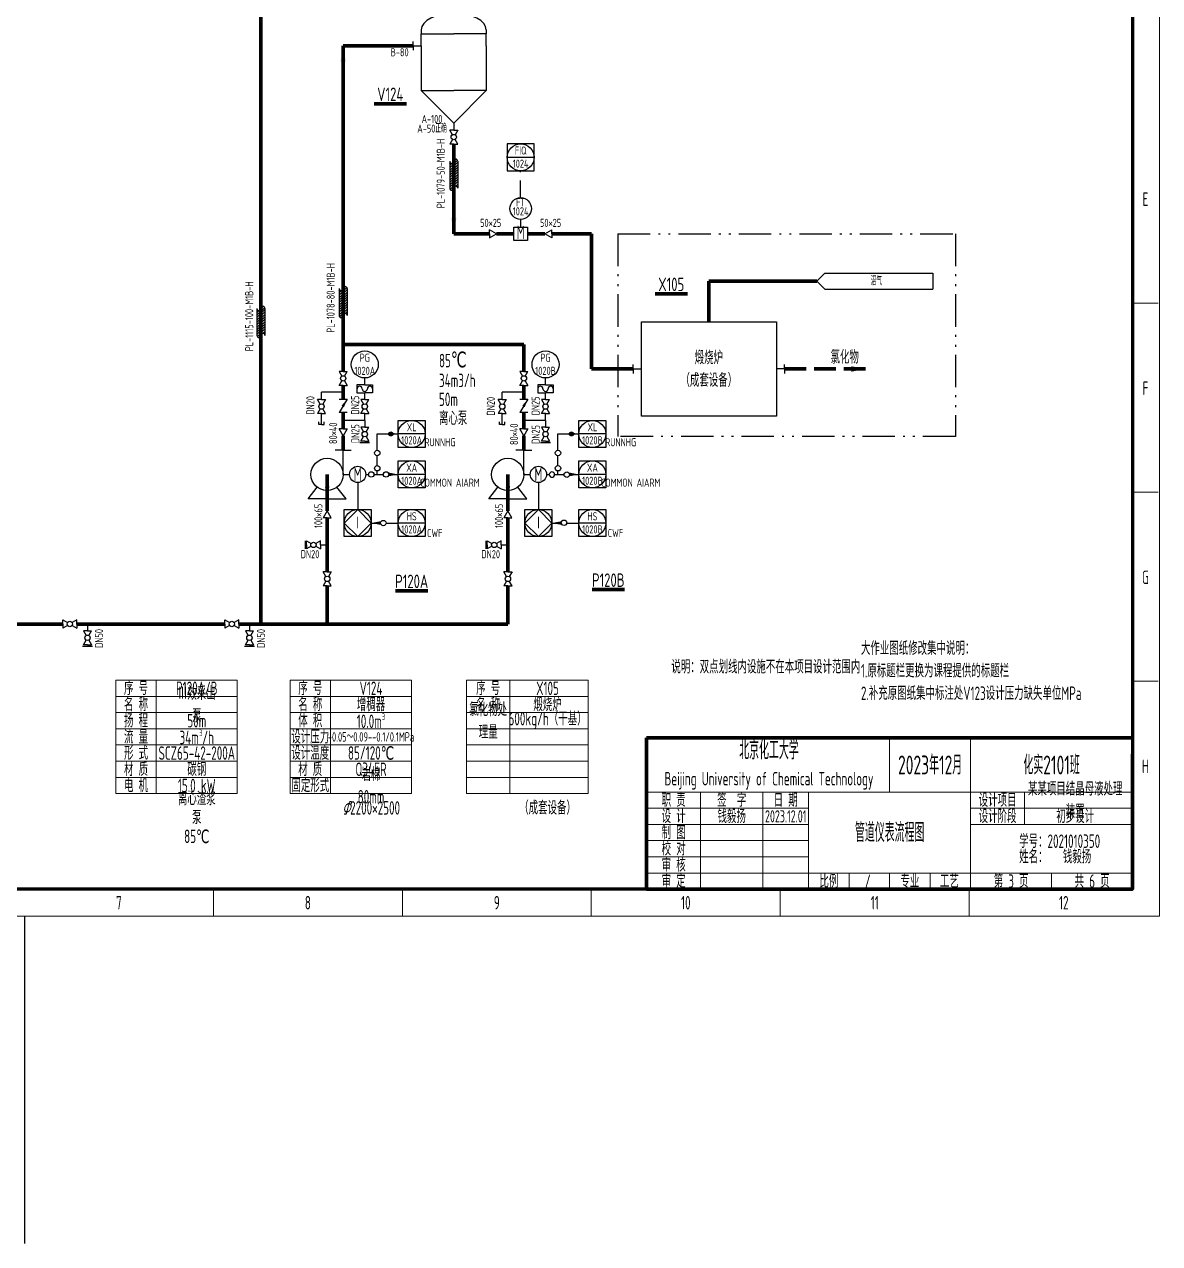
# Model space of a CAD drawing. Header units: millimetres. Extents: x 2658 to 4453, y -1069 to 608.
# Drawn here: x 3078.2 to 3498.7, y -228.9 to 222.6 of the extents above; entities that cross this region are included whole.
import ezdxf
from ezdxf.enums import TextEntityAlignment as Align

# ---------------------------------------------------------------- set-up
doc = ezdxf.new("R2010")
doc.units = ezdxf.units.MM
doc.header["$MEASUREMENT"] = 0
for name, pattern in [('ACAD_ISO02W100', [11, 8, -3]), ('ACAD_ISO12W100', [22.4, 12, -3, 0.7, -3, 0.7, -3]), ('HIDDEN', [9.525, 6.35, -3.175])]:
    doc.linetypes.add(name, pattern=pattern)
for name, color, linetype, lineweight in [('0-图框', 7, 'Continuous', 15), ('1-主物流管线（粗）', 7, 'Continuous', 70), ('文本', 7, 'Continuous', 18), ('细实线', 7, 'Continuous', 18)]:
    doc.layers.add(name, color=color, linetype=linetype, lineweight=lineweight)
doc.styles.add('国标汉字', font='gbenor.shx', dxfattribs={"width": 0.7, "height": 5, "bigfont": 'gbcbig.shx'})

msp = doc.modelspace()

# ---------------------------------------------------------------- hatches: boundary and pattern name
h = msp.add_hatch()
h.set_pattern_fill('ANSI31', color=256, scale=0.2)
h.set_pattern_definition([(45, (1283.871, 6476.73015), (-0.449012806, 0.449012806), [])])
h.paths.add_polyline_path([(3238.7, 171.91, 1), (3237.2, 171.91, -1), (3235.7, 171.91), (3235.7, 161.91, 1), (3237.2, 161.91, -1), (3238.7, 161.91)])
h = msp.add_hatch()
h.set_pattern_fill('ANSI31', color=256, scale=0.2)
h.set_pattern_definition([(45, (1242.8901, 6429.56225), (-0.449012806, 0.449012806), [])])
h.paths.add_polyline_path([(3197.72, 124.75, 1), (3196.22, 124.75, -1), (3194.72, 124.75), (3194.72, 114.75, 1), (3196.22, 114.75, -1), (3197.72, 114.75)])
h = msp.add_hatch()
h.set_pattern_fill('ANSI31', color=256, scale=0.2)
h.set_pattern_definition([(45, (1212.44075, 6422.18245), (-0.449012806, 0.449012806), [])])
h.paths.add_polyline_path([(3167.27, 117.37, 1), (3165.77, 117.37, -1), (3164.27, 117.37), (3164.27, 107.37, 1), (3165.77, 107.37, -1), (3167.27, 107.37)])
h = msp.add_hatch(color=256)
h.dxf.hatch_style = 1
h.paths.add_polyline_path([(3213.11, 70.92), (3214.64, 70.92, 1)])
h.paths.add_polyline_path([(3214.64, 70.92), (3213.11, 70.92, 1)])
h = msp.add_hatch(color=256)
h.dxf.hatch_style = 1
h.paths.add_polyline_path([(3280.05, 70.92), (3281.58, 70.92, 1)])
h.paths.add_polyline_path([(3281.58, 70.92), (3280.05, 70.92, 1)])

# ---------------------------------------------------------------- linework, layer by layer
for p, q in [((3225.16, 220.6), (3225.16, 219.02)), ((3225.16, 214.62), (3225.16, 219.02)), ((3225.16, 219.02), (3237.21, 219.02)), ((3249.25, 219.02), (3237.21, 219.02)), ((3249.25, 220.6), (3249.25, 219.02)), ((3249.25, 214.62), (3249.25, 219.02)), ((3222.16, 214.62), (3222.16, 216.27)), ((3222.16, 214.62), (3225.16, 214.62)), ((3222.16, 214.62), (3222.16, 212.97)), ((3225.16, 214.62), (3225.16, 198.12)), ((3249.25, 214.62), (3249.25, 198.12)), ((3225.16, 198.12), (3237.21, 198.12)), ((3237.21, 186.02), (3225.16, 198.12)), ((3249.25, 198.12), (3237.21, 198.12)), ((3237.21, 186.02), (3249.25, 198.12)), ((3237.21, 186.02), (3237.21, 183.45)), ((3237.21, 183.45), (3235.71, 183.45)), ((3236.71, 181.71), (3235.71, 183.45)), ((3237.21, 183.45), (3238.71, 183.45)), ((3238.71, 183.45), (3237.71, 181.71)), ((3236.71, 179.98), (3235.71, 178.25)), ((3237.21, 178.25), (3235.71, 178.25)), ((3237.21, 178.25), (3238.71, 178.25)), ((3238.71, 178.25), (3237.71, 179.98)), ((3256.97, 178.37), (3256.97, 168.37)), ((3266.97, 178.37), (3256.97, 178.37)), ((3266.97, 168.37), (3266.97, 178.37)), ((3235.7, 171.91), (3235.7, 161.91)), ((3238.7, 171.91), (3238.7, 161.91)), ((3256.97, 173.37), (3266.97, 173.37)), ((3256.97, 168.37), (3266.97, 168.37)), ((3250.45, 145.01), (3250.45, 146.51)), ((3253.04, 145.02), (3250.45, 146.51)), ((3250.45, 145.02), (3250.45, 143.52)), ((3250.45, 143.52), (3253.04, 145.02)), ((3270.9, 145.02), (3273.49, 146.51)), ((3273.49, 143.52), (3270.9, 145.02)), ((3273.49, 145.01), (3273.49, 146.51)), ((3273.49, 145.02), (3273.49, 143.52)), ((3371.68, 127.47), (3374.68, 130.47)), ((3371.68, 127.47), (3374.68, 124.47)), ((3374.68, 130.47), (3412.74, 130.47)), ((3374.68, 130.47), (3414.68, 130.47)), ((3414.68, 130.47), (3414.68, 124.47)), ((3194.72, 124.75), (3194.72, 114.75)), ((3197.72, 124.75), (3197.72, 114.75)), ((3374.68, 124.47), (3414.68, 124.47)), ((3164.27, 117.37), (3164.27, 107.37)), ((3167.27, 117.37), (3167.27, 107.37)), ((3306.68, 112.47), (3356.68, 112.47)), ((3306.68, 77.47), (3306.68, 112.47)), ((3356.68, 112.47), (3356.68, 77.47)), ((3303.68, 94.97), (3303.68, 96.62)), ((3303.68, 94.97), (3306.68, 94.97)), ((3303.68, 94.97), (3303.68, 93.32)), ((3359.68, 94.97), (3356.68, 94.97)), ((3359.68, 94.97), (3359.68, 96.62)), ((3359.68, 94.97), (3359.68, 93.32)), ((3196.23, 94.08), (3194.73, 94.08)), ((3194.73, 94.08), (3195.73, 92.35)), ((3194.73, 88.89), (3195.73, 90.62)), ((3196.23, 94.08), (3197.73, 94.08)), ((3196.73, 92.35), (3197.73, 94.08)), ((3196.73, 90.62), (3197.73, 88.89)), ((3204.24, 89.14), (3204.24, 91.64)), ((3204.24, 89.14), (3204.24, 91.64)), ((3263.17, 94.08), (3261.67, 94.08)), ((3261.67, 94.08), (3262.67, 92.35)), ((3261.67, 88.89), (3262.67, 90.62)), ((3263.17, 94.08), (3264.67, 94.08)), ((3263.67, 92.35), (3264.67, 94.08)), ((3263.67, 90.62), (3264.67, 88.89)), ((3271.18, 89.14), (3271.18, 91.64)), ((3271.18, 89.14), (3271.18, 91.64)), ((3196.23, 86.37), (3188.21, 86.37)), ((3188.21, 83.64), (3188.21, 86.37)), ((3196.23, 88.89), (3194.73, 88.89)), ((3196.23, 88.89), (3197.73, 88.89)), ((3204.25, 89.14), (3201.35, 89.14)), ((3201.35, 89.14), (3201.35, 86.14)), ((3201.35, 86.14), (3204.24, 86.14)), ((3204.23, 89.14), (3207.12, 89.14)), ((3204.24, 83.64), (3204.24, 86.14)), ((3207.12, 86.14), (3204.24, 86.14)), ((3207.12, 89.14), (3207.12, 86.14)), ((3263.17, 86.37), (3255.15, 86.37)), ((3255.15, 83.64), (3255.15, 86.37)), ((3263.17, 88.89), (3261.67, 88.89)), ((3263.17, 88.89), (3264.67, 88.89)), ((3271.19, 89.14), (3268.29, 89.14)), ((3268.29, 89.14), (3268.29, 86.14)), ((3268.29, 86.14), (3271.18, 86.14)), ((3271.17, 89.14), (3274.06, 89.14)), ((3271.18, 83.64), (3271.18, 86.14)), ((3274.06, 86.14), (3271.18, 86.14)), ((3274.06, 89.14), (3274.06, 86.14)), ((3188.21, 83.64), (3186.71, 83.64)), ((3187.71, 81.91), (3186.71, 83.64)), ((3188.21, 83.64), (3189.71, 83.64)), ((3189.71, 83.64), (3188.71, 81.91)), ((3194.73, 83.85), (3196.23, 83.85)), ((3197.73, 83.85), (3194.73, 78.85)), ((3196.23, 83.85), (3197.73, 83.85)), ((3204.24, 83.64), (3202.74, 83.64)), ((3202.74, 83.64), (3203.74, 81.91)), ((3204.24, 83.64), (3205.74, 83.64)), ((3204.74, 81.91), (3205.74, 83.64)), ((3255.15, 83.64), (3253.65, 83.64)), ((3254.65, 81.91), (3253.65, 83.64)), ((3255.15, 83.64), (3256.65, 83.64)), ((3256.65, 83.64), (3255.65, 81.91)), ((3261.67, 83.85), (3263.17, 83.85)), ((3264.67, 83.85), (3261.67, 78.85)), ((3263.17, 83.85), (3264.67, 83.85)), ((3271.18, 83.64), (3269.68, 83.64)), ((3269.68, 83.64), (3270.68, 81.91)), ((3271.18, 83.64), (3272.68, 83.64)), ((3271.68, 81.91), (3272.68, 83.64)), ((3187.71, 80.18), (3186.71, 78.45)), ((3188.21, 78.45), (3186.71, 78.45)), ((3188.21, 78.45), (3189.71, 78.45)), ((3188.21, 74.45), (3188.21, 78.45)), ((3189.71, 78.45), (3188.71, 80.18)), ((3197.73, 78.85), (3194.73, 78.85)), ((3202.74, 78.45), (3203.74, 80.18)), ((3204.24, 78.45), (3202.74, 78.45)), ((3204.24, 75.95), (3204.24, 78.45)), ((3204.24, 78.45), (3205.74, 78.45)), ((3204.74, 80.18), (3205.74, 78.45)), ((3254.65, 80.18), (3253.65, 78.45)), ((3255.15, 78.45), (3253.65, 78.45)), ((3255.15, 78.45), (3256.65, 78.45)), ((3255.15, 74.45), (3255.15, 78.45)), ((3256.65, 78.45), (3255.65, 80.18)), ((3264.67, 78.85), (3261.67, 78.85)), ((3269.68, 78.45), (3270.68, 80.18)), ((3271.18, 78.45), (3269.68, 78.45)), ((3271.18, 75.95), (3271.18, 78.45)), ((3271.18, 78.45), (3272.68, 78.45)), ((3271.68, 80.18), (3272.68, 78.45)), ((3356.68, 77.47), (3306.68, 77.47)), ((3187.21, 74.45), (3187.21, 75.45)), ((3188.21, 74.45), (3187.21, 74.45)), ((3188.21, 74.45), (3189.21, 74.45)), ((3189.21, 74.45), (3189.21, 75.45)), ((3196.24, 72.85), (3194.74, 72.85)), ((3196.23, 70.26), (3194.74, 72.85)), ((3204.24, 75.95), (3196.23, 75.95)), ((3196.23, 72.85), (3197.73, 72.85)), ((3197.73, 72.85), (3196.23, 70.26)), ((3204.24, 73.44), (3202.74, 73.44)), ((3202.74, 73.44), (3203.74, 71.71)), ((3204.24, 75.95), (3204.24, 73.44)), ((3204.24, 73.44), (3205.74, 73.44)), ((3204.74, 71.71), (3205.74, 73.44)), ((3216.61, 65.92), (3216.61, 75.92)), ((3216.61, 75.92), (3226.61, 75.92)), ((3226.61, 75.92), (3226.61, 65.92)), ((3254.15, 74.45), (3254.15, 75.45)), ((3255.15, 74.45), (3254.15, 74.45)), ((3255.15, 74.45), (3256.15, 74.45)), ((3256.15, 74.45), (3256.15, 75.45)), ((3263.18, 72.85), (3261.68, 72.85)), ((3263.17, 70.26), (3261.68, 72.85)), ((3271.18, 75.95), (3263.17, 75.95)), ((3263.17, 72.85), (3264.67, 72.85)), ((3264.67, 72.85), (3263.17, 70.26)), ((3271.18, 73.44), (3269.68, 73.44)), ((3269.68, 73.44), (3270.68, 71.71)), ((3271.18, 75.95), (3271.18, 73.44)), ((3271.18, 73.44), (3272.68, 73.44)), ((3271.68, 71.71), (3272.68, 73.44)), ((3283.55, 65.92), (3283.55, 75.92)), ((3283.55, 75.92), (3293.55, 75.92)), ((3293.55, 75.92), (3293.55, 65.92)), ((3202.44, 67.75), (3206.04, 67.75)), ((3202.74, 68.25), (3203.74, 69.98)), ((3204.24, 68.25), (3202.74, 68.25)), ((3204.24, 68.25), (3205.74, 68.25)), ((3204.74, 69.98), (3205.74, 68.25)), ((3208.86, 70.92), (3216.61, 70.92)), ((3208.86, 64.86), (3208.86, 70.92)), ((3226.61, 70.92), (3216.61, 70.92)), ((3269.38, 67.75), (3272.98, 67.75)), ((3269.68, 68.25), (3270.68, 69.98)), ((3271.18, 68.25), (3269.68, 68.25)), ((3271.18, 68.25), (3272.68, 68.25)), ((3271.68, 69.98), (3272.68, 68.25)), ((3275.8, 70.92), (3283.55, 70.92)), ((3275.8, 64.86), (3275.8, 70.92)), ((3293.55, 70.92), (3283.55, 70.92)), ((3196.23, 64.92), (3193.23, 64.92)), ((3196.23, 55.92), (3196.23, 64.92)), ((3196.23, 64.92), (3199.23, 64.92)), ((3226.61, 65.92), (3216.61, 65.92)), ((3263.17, 64.92), (3260.17, 64.92)), ((3263.17, 55.92), (3263.17, 64.92)), ((3263.17, 64.92), (3266.17, 64.92)), ((3293.55, 65.92), (3283.55, 65.92)), ((3208.86, 59.2), (3208.86, 62.86)), ((3216.61, 50.92), (3216.61, 60.92)), ((3216.61, 60.92), (3226.61, 60.92)), ((3226.61, 60.92), (3226.61, 50.92)), ((3275.8, 59.2), (3275.8, 62.86)), ((3283.55, 50.92), (3283.55, 60.92)), ((3283.55, 60.92), (3293.55, 60.92)), ((3293.55, 60.92), (3293.55, 50.92)), ((3196.23, 55.92), (3198.61, 55.92)), ((3204.61, 55.92), (3205.61, 55.92)), ((3207.61, 55.92), (3211.12, 55.92)), ((3208.86, 55.92), (3208.86, 57.2)), ((3213.12, 55.92), (3216.61, 55.92)), ((3226.61, 55.92), (3216.61, 55.92)), ((3263.17, 55.92), (3265.55, 55.92)), ((3271.55, 55.85), (3272.55, 55.85)), ((3274.55, 55.86), (3278.06, 55.89)), ((3275.8, 55.92), (3275.8, 57.2)), ((3280.06, 55.9), (3283.55, 55.92)), ((3293.55, 55.92), (3283.55, 55.92)), ((3183.21, 46.89), (3186.59, 51.22)), ((3197.32, 46.89), (3193.93, 51.22)), ((3201.61, 52.92), (3201.61, 42.92)), ((3226.61, 50.92), (3216.61, 50.92)), ((3250.15, 46.89), (3253.53, 51.22)), ((3264.25, 46.89), (3260.87, 51.22)), ((3268.55, 52.92), (3268.55, 42.92)), ((3293.55, 50.92), (3283.55, 50.92)), ((3190.32, 46.89), (3183.21, 46.89)), ((3190.32, 46.89), (3197.32, 46.89)), ((3257.25, 46.89), (3250.15, 46.89)), ((3257.25, 46.89), (3264.25, 46.89)), ((3190.32, 42.41), (3188.83, 39.82)), ((3191.82, 39.82), (3190.32, 42.41)), ((3196.61, 32.92), (3196.61, 42.92)), ((3196.61, 42.92), (3206.61, 42.92)), ((3196.61, 37.92), (3201.61, 42.92)), ((3201.61, 42.92), (3206.61, 37.92)), ((3206.61, 42.92), (3206.61, 32.92)), ((3216.61, 32.92), (3216.61, 42.92)), ((3216.61, 42.92), (3226.61, 42.92)), ((3226.61, 42.92), (3226.61, 32.92)), ((3257.25, 42.41), (3255.77, 39.82)), ((3258.75, 39.82), (3257.25, 42.41)), ((3263.55, 32.92), (3263.55, 42.92)), ((3263.55, 42.92), (3273.55, 42.92)), ((3263.55, 37.92), (3268.55, 42.92)), ((3268.55, 42.92), (3273.55, 37.92)), ((3273.55, 42.92), (3273.55, 32.92)), ((3283.55, 32.92), (3283.55, 42.92)), ((3283.55, 42.92), (3293.55, 42.92)), ((3293.55, 42.92), (3293.55, 32.92)), ((3190.33, 39.82), (3188.83, 39.82)), ((3190.32, 39.82), (3191.82, 39.82)), ((3201.61, 32.92), (3196.61, 37.92)), ((3206.61, 37.92), (3201.61, 32.92)), ((3206.61, 37.92), (3210.1, 37.92)), ((3212.1, 37.92), (3216.61, 37.92)), ((3226.61, 37.92), (3216.61, 37.92)), ((3257.27, 39.82), (3255.77, 39.82)), ((3257.25, 39.82), (3258.75, 39.82)), ((3268.55, 32.92), (3263.55, 37.92)), ((3273.55, 37.92), (3268.55, 32.92)), ((3273.55, 37.92), (3277.05, 37.92)), ((3279.04, 37.92), (3283.55, 37.92)), ((3293.55, 37.92), (3283.55, 37.92)), ((3206.61, 32.92), (3196.61, 32.92)), ((3226.61, 32.92), (3216.61, 32.92)), ((3273.55, 32.92), (3263.55, 32.92)), ((3293.55, 32.92), (3283.55, 32.92)), ((3182.13, 31.32), (3182.13, 28.32)), ((3182.63, 29.82), (3182.63, 31.32)), ((3182.63, 31.32), (3184.36, 30.32)), ((3182.63, 29.82), (3182.63, 28.32)), ((3184.36, 29.32), (3182.63, 28.32)), ((3187.83, 31.32), (3186.1, 30.32)), ((3186.1, 29.32), (3187.83, 28.32)), ((3187.83, 29.82), (3187.83, 31.32)), ((3187.83, 29.82), (3187.83, 28.32)), ((3187.83, 29.82), (3190.33, 29.82)), ((3249.07, 31.32), (3249.07, 28.32)), ((3249.57, 29.82), (3249.57, 31.32)), ((3249.57, 31.32), (3251.3, 30.32)), ((3249.57, 29.82), (3249.57, 28.32)), ((3251.3, 29.32), (3249.57, 28.32)), ((3254.77, 31.32), (3253.03, 30.32)), ((3253.03, 29.32), (3254.77, 28.32)), ((3254.77, 29.82), (3254.77, 31.32)), ((3254.77, 29.82), (3254.77, 28.32)), ((3254.77, 29.82), (3257.27, 29.82)), ((3190.33, 19.82), (3188.83, 19.82)), ((3189.83, 18.09), (3188.83, 19.82)), ((3190.33, 19.82), (3191.83, 19.82)), ((3191.83, 19.82), (3190.83, 18.09)), ((3257.27, 19.82), (3255.77, 19.82)), ((3256.77, 18.09), (3255.77, 19.82)), ((3257.27, 19.82), (3258.77, 19.82)), ((3258.77, 19.82), (3257.77, 18.09)), ((3189.83, 16.36), (3188.83, 14.63)), ((3190.33, 14.63), (3188.83, 14.63)), ((3190.33, 14.63), (3191.83, 14.63)), ((3191.83, 14.63), (3190.83, 16.36)), ((3256.77, 16.36), (3255.77, 14.63)), ((3257.27, 14.63), (3255.77, 14.63)), ((3257.27, 14.63), (3258.77, 14.63)), ((3258.77, 14.63), (3257.77, 16.36)), ((3092.39, 2.03), (3094.12, 1.03)), ((3092.39, 0.53), (3092.39, 2.03)), ((3092.39, 0.53), (3092.39, -0.97)), ((3094.12, 0.03), (3092.39, -0.97)), ((3097.58, 2.03), (3095.85, 1.03)), ((3095.85, 0.03), (3097.58, -0.97)), ((3097.58, 0.53), (3097.58, 2.03)), ((3097.58, 0.53), (3097.58, -0.97)), ((3101.53, 0.53), (3101.53, -1.97)), ((3152.39, 0.53), (3152.39, 2.03)), ((3152.39, 2.03), (3154.12, 1.03)), ((3152.39, 0.53), (3152.39, -0.97)), ((3154.12, 0.03), (3152.39, -0.97)), ((3157.58, 2.03), (3155.85, 1.03)), ((3155.85, 0.03), (3157.58, -0.97)), ((3157.58, 0.53), (3157.58, 2.03)), ((3157.58, 0.53), (3157.58, -0.97)), ((3161.53, 0.53), (3161.53, -1.97)), ((3101.53, -1.97), (3100.03, -1.97)), ((3100.03, -1.97), (3101.03, -3.7)), ((3101.53, -1.97), (3103.03, -1.97)), ((3102.03, -3.7), (3103.03, -1.97)), ((3161.53, -1.97), (3160.03, -1.97)), ((3160.03, -1.97), (3161.03, -3.7)), ((3161.53, -1.97), (3163.03, -1.97)), ((3162.03, -3.7), (3163.03, -1.97)), ((3099.73, -7.67), (3103.33, -7.67)), ((3100.03, -7.17), (3101.03, -5.44)), ((3101.53, -7.17), (3100.03, -7.17)), ((3101.53, -7.17), (3103.03, -7.17)), ((3102.03, -5.44), (3103.03, -7.17)), ((3159.73, -7.67), (3163.33, -7.67)), ((3160.03, -7.17), (3161.03, -5.44)), ((3161.53, -7.17), (3160.03, -7.17)), ((3161.53, -7.17), (3163.03, -7.17)), ((3162.03, -5.44), (3163.03, -7.17)), ((3078.15, -107.68), (3078.15, -228.91))]:
    msp.add_line(p, q)
at = {"lineweight": 70}
for p, q in [((3207.68, 193.18), (3219.68, 193.18)), ((3311.76, 122.79), (3323.76, 122.79)), ((3215.61, 12.82), (3227.61, 12.82)), ((3288.44, 13.27), (3300.44, 13.27))]:
    msp.add_line(p, q, dxfattribs=at)
at = {"linetype": 'HIDDEN'}
msp.add_line((3261.97, 158.37), (3261.97, 168.37), dxfattribs=at)
at = {"linetype": 'ACAD_ISO12W100'}
for p, q in [((3298, 145.02), (3423, 145.02)), ((3298, 145.02), (3298, 69.97)), ((3423, 145.02), (3423, 69.97)), ((3423, 69.97), (3298, 69.97))]:
    msp.add_line(p, q, dxfattribs=at)
msp.add_lwpolyline([(3261.97, 150.37), (3261.97, 147.52)])
msp.add_lwpolyline([(3259.47, 147.52), (3264.47, 147.52), (3264.47, 142.52), (3259.47, 142.52)], close=True)
for centre, radius in [((3237.21, 180.85), 1), ((3261.97, 173.37), 5), ((3261.97, 154.37), 4), ((3204.24, 96.64), 5), ((3271.18, 96.64), 5), ((3196.23, 91.48), 1), ((3263.17, 91.48), 1), ((3188.21, 81.05), 1), ((3204.24, 81.05), 1), ((3255.15, 81.05), 1), ((3271.18, 81.05), 1), ((3221.61, 70.92), 5), ((3288.55, 70.92), 5), ((3204.24, 70.85), 1), ((3213.88, 70.92), 0.765), ((3271.18, 70.85), 1), ((3280.81, 70.92), 0.765), ((3208.86, 63.86), 1), ((3275.8, 63.86), 1), ((3190.26, 55.92), 5.97), ((3201.61, 55.92), 3), ((3208.86, 58.2), 1), ((3221.61, 55.92), 5), ((3257.2, 55.92), 5.97), ((3268.55, 55.92), 3), ((3275.8, 58.2), 1), ((3288.55, 55.92), 5), ((3206.61, 55.92), 1), ((3212.12, 55.92), 1), ((3279.06, 55.84), 1), ((3201.61, 37.92), 5), ((3221.61, 37.92), 5), ((3268.55, 37.92), 5), ((3288.55, 37.92), 5), ((3211.1, 37.92), 1), ((3278.04, 38.01), 1), ((3185.23, 29.82), 1), ((3252.17, 29.82), 1), ((3190.33, 17.23), 1), ((3257.27, 17.23), 1), ((3094.99, 0.53), 1), ((3154.99, 0.53), 1), ((3101.53, -4.57), 1), ((3161.53, -4.57), 1)]:
    msp.add_circle(centre, radius)
for centre, radius, start, end in [((3236.45, 171.91), 0.75, 180, 0), ((3237.95, 171.91), 0.75, 0, 180), ((3237.95, 161.91), 0.75, 0, 180), ((3236.45, 161.91), 0.75, 180, 0), ((3195.47, 124.75), 0.75, 180, 0), ((3196.97, 124.75), 0.75, 0, 180), ((3166.52, 117.37), 0.75, 0, 180), ((3165.02, 117.37), 0.75, 180, 0), ((3195.47, 114.75), 0.75, 180, 0), ((3196.97, 114.75), 0.75, 0, 180), ((3165.02, 107.37), 0.75, 180, 0), ((3166.52, 107.37), 0.75, 0, 180), ((3202.32, 87.64), 0.962, 0, 180), ((3204.24, 87.64), 0.962, 180, 0), ((3206.16, 87.64), 0.962, 0, 180), ((3269.25, 87.64), 0.962, 0, 180), ((3271.18, 87.64), 0.962, 180, 0), ((3273.1, 87.64), 0.962, 0, 180), ((3273.55, 55.84), 1, 1.5854, 179.1333), ((3273.55, 55.88), 1, 181.5854, 359.1333)]:
    msp.add_arc(centre, radius, start, end)
msp.add_ellipse((3237.21, 220.6), major_axis=(-12.05, 0), ratio=0.498823, start_param=3.141593, end_param=6.283185)
for points in [[(3195.23, 208.62), (3196.23, 214.62), (3197.23, 208.62)], [(3236.21, 151.02), (3237.21, 145.02), (3238.21, 151.02)], [(3384.43, 95.97), (3389.68, 94.97), (3384.43, 93.97)], [(3195.62, 81.38), (3197.73, 83.85), (3196.54, 80.83)], [(3262.56, 81.38), (3264.67, 83.85), (3263.48, 80.83)], [(3213.11, 71.59), (3216.61, 70.92), (3213.11, 70.25)], [(3280.05, 71.59), (3283.55, 70.92), (3280.05, 70.25)], [(3189.52, 51.04), (3190.32, 55.84), (3191.12, 51.04)], [(3213.11, 56.59), (3216.61, 55.92), (3213.11, 55.25)], [(3256.46, 51.04), (3257.26, 55.84), (3258.06, 51.04)], [(3280.05, 56.59), (3283.55, 55.92), (3280.05, 55.25)], [(3210.11, 38.59), (3206.61, 37.92), (3210.11, 37.25)], [(3277.05, 38.59), (3273.55, 37.92), (3277.05, 37.25)]]:
    msp.add_solid(points)
at = {"layer": '0-图框', "color": 7, "lineweight": 18}
for p, q in [((3498.65, 486.32), (3498.65, -107.68)), ((3488.64, 119.32), (3498.15, 119.32)), ((3488.64, 49.32), (3498.15, 49.32)), ((3488.64, -20.68), (3498.15, -20.68)), ((3398.65, -61.68), (3398.65, -41.68)), ((3428.65, -61.68), (3428.65, -41.68)), ((3428.65, -61.68), (3428.65, -47.68)), ((3308.65, -61.68), (3488.65, -61.68)), ((3328.65, -61.68), (3328.65, -97.68)), ((3351.65, -61.68), (3351.65, -97.68)), ((3368.65, -97.68), (3368.65, -61.68)), ((3368.65, -97.68), (3368.65, -61.68)), ((3428.65, -61.68), (3428.65, -97.68)), ((3448.65, -61.68), (3448.65, -73.68)), ((3448.65, -61.68), (3448.65, -73.68)), ((3308.65, -67.68), (3368.65, -67.68)), ((3428.65, -67.68), (3488.65, -67.68)), ((3308.65, -73.68), (3368.65, -73.68)), ((3428.65, -73.68), (3488.65, -73.68)), ((3308.65, -79.68), (3368.65, -79.68)), ((3308.65, -85.68), (3368.65, -85.68)), ((3308.65, -91.68), (3488.65, -91.68)), ((3383.65, -97.68), (3383.65, -91.68)), ((3383.65, -97.68), (3383.65, -91.68)), ((3398.65, -97.68), (3398.65, -91.68)), ((3398.65, -97.68), (3398.65, -91.68)), ((3413.65, -97.68), (3413.65, -91.68)), ((3413.65, -97.68), (3413.65, -91.68)), ((3458.65, -97.68), (3458.65, -91.68)), ((3458.65, -97.68), (3458.65, -91.68)), ((3148.15, -97.68), (3148.15, -107.68)), ((3218.15, -97.68), (3218.15, -107.68)), ((3288.15, -97.68), (3288.15, -107.68)), ((3358.15, -97.68), (3358.15, -107.68)), ((3428.15, -97.68), (3428.15, -107.68)), ((3148.15, -107.68), (3078.15, -107.68)), ((3498.65, -107.68), (3147.65, -107.68))]:
    msp.add_line(p, q, dxfattribs=at)
at = {"layer": '0-图框', "color": 7, "lineweight": 70}
for p, q in [((3488.65, -41.68), (3308.65, -41.68)), ((3308.65, -41.68), (3308.65, -97.68)), ((3488.65, -47.68), (3488.65, -97.68)), ((3308.65, -97.68), (3488.65, -97.68))]:
    msp.add_line(p, q, dxfattribs=at)
at = {"layer": '0-图框', "color": 7, "lineweight": 18}
msp.add_lwpolyline([(2657.65, 486.32), (3498.65, 486.32), (3498.65, -107.68), (2657.65, -107.68)], close=True, dxfattribs=at)
at = {"layer": '0-图框'}
msp.add_lwpolyline([(2657.65, 486.32), (3498.65, 486.32), (3498.65, -107.68), (2657.65, -107.68)], close=True, dxfattribs=at)
at = {"layer": '0-图框', "color": 7, "lineweight": 60}
msp.add_lwpolyline([(2682.65, 476.32), (3488.65, 476.32), (3488.65, -97.68), (2682.65, -97.68)], close=True, dxfattribs=at)
at = {"layer": '1-主物流管线（粗）'}
for p, q in [((3165.78, 255.53), (3165.78, 0.53)), ((3196.23, 94.08), (3196.23, 214.62)), ((3222.16, 214.62), (3196.23, 214.62)), ((3237.21, 178.25), (3237.21, 145.02)), ((3237.21, 145.02), (3250.45, 145.02)), ((3253.04, 145.02), (3259.47, 145.02)), ((3264.47, 145.02), (3270.9, 145.02)), ((3273.49, 145.02), (3288.2, 145.02)), ((3288.2, 145.02), (3288.2, 94.97)), ((3331.68, 112.47), (3331.68, 127.47)), ((3331.68, 127.47), (3371.68, 127.47)), ((3263.17, 104.08), (3196.23, 104.08)), ((3263.17, 94.08), (3263.17, 104.08)), ((3303.68, 94.97), (3288.2, 94.97)), ((3196.23, 83.85), (3196.23, 88.89)), ((3263.17, 83.85), (3263.17, 88.89)), ((3196.23, 72.85), (3196.23, 78.85)), ((3263.17, 78.85), (3263.18, 72.85)), ((3196.23, 64.92), (3196.23, 70.26)), ((3263.17, 70.26), (3263.17, 64.92)), ((3190.32, 55.84), (3190.32, 42.43)), ((3257.26, 55.84), (3257.26, 42.43)), ((3190.33, 39.82), (3190.33, 19.82)), ((3257.27, 39.82), (3257.27, 19.82)), ((3190.33, 14.63), (3190.33, 0.53)), ((3257.27, 14.63), (3257.27, 0.53)), ((3092.39, 0.53), (2978.05, 0.53)), ((3105.78, 0.53), (3097.58, 0.53)), ((3105.78, 0.53), (3152.39, 0.53)), ((3165.78, 0.53), (3157.58, 0.53)), ((3165.78, 0.53), (3257.27, 0.53))]:
    msp.add_line(p, q, dxfattribs=at)
at = {"layer": '1-主物流管线（粗）', "linetype": 'ACAD_ISO02W100'}
msp.add_line((3359.68, 94.97), (3389.68, 94.97), dxfattribs=at)
at = {"layer": '细实线'}
for p, q in [((3112.01, -20.27), (3112.01, -62.27)), ((3112.01, -20.27), (3127.01, -20.27)), ((3112.01, -20.27), (3127.01, -20.27)), ((3127.01, -20.27), (3127.01, -62.27)), ((3157.01, -20.27), (3127.01, -20.27)), ((3157.01, -62.27), (3157.01, -20.27)), ((3176.55, -20.27), (3176.55, -62.27)), ((3176.55, -20.27), (3191.55, -20.27)), ((3176.55, -20.27), (3176.55, -62.27)), ((3191.55, -20.27), (3191.55, -62.27)), ((3221.55, -20.27), (3191.55, -20.27)), ((3221.55, -62.27), (3221.55, -20.27)), ((3241.94, -20.27), (3241.94, -62.27)), ((3241.94, -20.27), (3256.94, -20.27)), ((3241.94, -20.27), (3241.94, -62.27)), ((3286.94, -20.27), (3256.94, -20.27)), ((3257.94, -20.27), (3257.94, -62.27)), ((3286.94, -62.27), (3286.94, -20.27)), ((3112.01, -26.27), (3127.01, -26.27)), ((3112.01, -26.27), (3127.01, -26.27)), ((3157.01, -26.27), (3127.01, -26.27)), ((3176.55, -26.27), (3191.55, -26.27)), ((3221.55, -26.27), (3191.55, -26.27)), ((3241.94, -26.27), (3256.94, -26.27)), ((3286.94, -26.27), (3256.94, -26.27)), ((3112.01, -32.27), (3127.01, -32.27)), ((3112.01, -32.27), (3127.01, -32.27)), ((3157.01, -32.27), (3127.01, -32.27)), ((3176.55, -32.27), (3191.55, -32.27)), ((3221.55, -32.27), (3191.55, -32.27)), ((3241.94, -32.27), (3256.94, -32.27)), ((3286.94, -32.27), (3256.94, -32.27)), ((3112.01, -38.27), (3127.01, -38.27)), ((3112.01, -38.27), (3127.01, -38.27)), ((3157.01, -38.27), (3127.01, -38.27)), ((3176.55, -38.27), (3191.55, -38.27)), ((3221.55, -38.27), (3191.55, -38.27)), ((3241.94, -38.27), (3256.94, -38.27)), ((3286.94, -38.27), (3256.94, -38.27)), ((3112.01, -44.27), (3127.01, -44.27)), ((3112.01, -44.27), (3127.01, -44.27)), ((3157.01, -44.27), (3127.01, -44.27)), ((3176.55, -44.27), (3191.55, -44.27)), ((3221.55, -44.27), (3191.55, -44.27)), ((3241.94, -44.27), (3256.94, -44.27)), ((3286.94, -44.27), (3256.94, -44.27)), ((3112.01, -50.27), (3127.01, -50.27)), ((3112.01, -50.27), (3127.01, -50.27)), ((3157.01, -50.27), (3127.01, -50.27)), ((3176.55, -50.27), (3191.55, -50.27)), ((3221.55, -50.27), (3191.55, -50.27)), ((3241.94, -50.27), (3256.94, -50.27)), ((3286.94, -50.27), (3256.94, -50.27)), ((3112.01, -56.27), (3127.01, -56.27)), ((3112.01, -56.27), (3127.01, -56.27)), ((3157.01, -56.27), (3127.01, -56.27)), ((3176.55, -56.27), (3191.55, -56.27)), ((3221.55, -56.27), (3191.55, -56.27)), ((3241.94, -56.27), (3256.94, -56.27)), ((3286.94, -56.27), (3256.94, -56.27)), ((3127.01, -62.27), (3112.01, -62.27)), ((3127.01, -62.27), (3112.01, -62.27)), ((3127.01, -62.27), (3157.01, -62.27)), ((3191.55, -62.27), (3176.55, -62.27)), ((3191.55, -62.27), (3221.55, -62.27)), ((3256.94, -62.27), (3241.94, -62.27)), ((3256.94, -62.27), (3286.94, -62.27))]:
    msp.add_line(p, q, dxfattribs=at)

# ---------------------------------------------------------------- texts
at = {"style": '国标汉字', "width": 0.7}
for s, p in [('PL-1079-50-M1B-H', (3233.88, 154.5, 180)), ('PL-1078-80-M1B-H', (3193.1, 108.38, 180)), ('PL-1115-100-M1B-H', (3162.93, 101.56, 180))]:
    msp.add_text(s, height=3, rotation=90, dxfattribs=at).set_placement(p)
at = {"lineweight": -3, "ltscale": 2, "style": '国标汉字', "width": 0.7}
msp.add_text('FT', height=3, dxfattribs=at).set_placement((3261.97, 155.17), align=Align.CENTER)
at = {"style": '国标汉字', "width": 0.7}
for s, height, p in [('1024', 3, (3261.97, 151.87)), ('M', 5, (3261.97, 143.02))]:
    msp.add_text(s, height=height, dxfattribs=at).set_placement(p, align=Align.CENTER)
for p in [(3180.5, 24.88, 180), (3247.44, 24.88, 180)]:
    msp.add_text('DN20', height=3, dxfattribs=at).set_placement(p)
at = {"style": '国标汉字'}
for s, width, insert, char_height, attachment_point in [('B-80', 5, (3217.16, 212.25), 3, 5), ('{\\W0.8;V124}', 16, (3213.68, 196.68), 5, 5), ('A-50正确', 20.0837, (3229.14, 183.97), 3, 5), ('A-100', 5, (3229.14, 187.54), 3, 5), ('FIQ', 10, (3261.97, 175.87), 3, 5), ('1024', 10, (3261.97, 172.52), 3, 2), ('50×25', 13.2832, (3250.88, 149.08), 3, 5), ('50×25', 13.2832, (3273.06, 149.08), 3, 5), ('{\\W0.8;X105}', 16, (3317.76, 126.29), 5, 5), ('沼气', 38.0588, (3393.71, 127.47), 3, 5), ('PG', 10, (3204.24, 99.14), 3, 5), ('PG', 10, (3271.18, 99.14), 3, 5), ('\\pxqc;煅烧炉\\P（成套设备）', 50, (3331.68, 94.97), 5, 5), ('氯化物', 14.14, (3376.76, 101.89), 5, 1), ('1020A', 10, (3204.24, 95.79), 3, 2), ('1020B', 10, (3271.18, 95.79), 3, 2), ('XL', 10, (3221.61, 73.42), 3, 5), ('XL', 10, (3288.55, 73.42), 3, 5), ('1020A', 10, (3221.61, 70.07), 3, 2), ('1020B', 10, (3288.55, 70.07), 3, 2), ('XA', 10, (3221.61, 58.42), 3, 5), ('XA', 10, (3288.55, 58.42), 3, 5), ('M', 6, (3201.61, 55.92), 5, 5), ('1020A', 10, (3221.61, 55.07), 3, 2), ('M', 6, (3268.55, 55.92), 5, 5), ('1020B', 10, (3288.55, 55.07), 3, 2), ('HS', 10, (3221.61, 40.42), 3, 5), ('HS', 10, (3288.55, 40.42), 3, 5), ('Ⅰ', 10, (3201.61, 37.92), 5, 5), ('1020A', 10, (3221.61, 37.07), 3, 2), ('Ⅰ', 10, (3268.55, 37.92), 5, 5), ('1020B', 10, (3288.55, 37.07), 3, 2), ('{\\W0.8;P120A}', 16, (3221.61, 16.32), 5, 5), ('{\\W0.8;P120B}', 16, (3294.44, 16.77), 5, 5), ('大作业图纸修改集中说明：\\P1.原标题栏更换为课程提供的标题栏\\P2.补充原图纸集中标注处V123设计压力缺失单位MPa', 122.0612, (3388.02, -5.94), 5, 1), ('说明：双点划线内设施不在本项目设计范围内', 122.0612, (3317.79, -12.8), 5, 1), ('序 号', 15, (3119.51, -23.27), 5, 5), ('P120A/B', 15, (3142.01, -23.27), 5, 5), ('序 号', 15, (3184.05, -23.27), 5, 5), ('V124', 15, (3206.55, -23.27), 5, 5), ('序 号', 15, (3249.94, -23.27), 5, 5), ('X105', 15, (3271.94, -23.27), 5, 5), ('名 称', 15, (3119.51, -29.27), 5, 5), ('Ⅲ效采出泵', 15, (3142.01, -29.27), 5, 5), ('名 称', 15, (3184.05, -29.27), 5, 5), ('增稠器', 15, (3206.55, -29.27), 5, 5), ('名 称', 15, (3249.94, -29.27), 5, 5), ('煅烧炉', 15, (3271.94, -29.27), 5, 5), ('\\A1;600kg/h（干基）', 27.8141, (3271.94, -35.27), 5, 5), ('扬 程', 15, (3119.51, -35.27), 5, 5), ('50m', 15, (3142.01, -35.27), 5, 5), ('体 积', 15, (3184.05, -35.27), 5, 5), ('\\A1;10.0m{\\H0.49x;\\S3^ ;}', 15, (3206.55, -35.27), 5, 5), ('氯化物处理量', 15, (3249.94, -35.27), 5, 5), ('流 量', 15, (3119.51, -41.27), 5, 5), ('\\A1;34m{\\H0.49x;\\S3^ ;}/h', 15, (3142.01, -41.27), 5, 5), ('设计压力', 15, (3184.05, -41.27), 5, 5), ('\\A1;-0.05～0.09--0.1/0.1MPa', 35.8666, (3206.55, -41.27), 3.5, 5), ('形 式', 15, (3119.51, -47.27), 5, 5), ('SCZ65-42-200A', 15, (3142.01, -47.27), 5, 5), ('设计温度', 15, (3184.05, -47.27), 5, 5), ('85/120℃', 15, (3206.55, -47.27), 5, 5), ('材 质', 15, (3119.51, -53.27), 5, 5), ('碳钢', 15, (3142.01, -53.27), 5, 5), ('材 质', 15, (3184.05, -53.27), 5, 5), ('Q345R', 15, (3206.55, -53.27), 5, 5), ('电 机', 15, (3119.51, -59.27), 5, 5), ('15.0 kW', 15, (3142.01, -59.27), 5, 5), ('固定形式', 15, (3184.05, -59.27), 5, 5), ('岩棉80mm', 15, (3206.55, -59.27), 5, 5), ('{\\Q15;Φ}2200×2500', 32.4856, (3206.55, -67.57), 5, 5), ('（成套设备）', 32.4856, (3271.94, -67.57), 5, 5)]:
    msp.add_mtext_dynamic_manual_height_columns(s, width=width, gutter_width=25, heights=[0], dxfattribs=dict(at, insert=insert, char_height=char_height, attachment_point=attachment_point))
at = {"char_height": 5, "line_spacing_factor": 0.84, "style": '国标汉字'}
for s, width, insert, attachment_point in [('85{\\H1.16667x;℃}\\P34m3/h\\P50m\\P离心泵', 24.4272, (3231.72, 101.41), 1), ('离心渣浆泵\\P85℃', 15, (3142.01, -71.14), 5)]:
    msp.add_mtext_dynamic_manual_height_columns(s, width=width, gutter_width=25, heights=[0], dxfattribs=dict(at, insert=insert, attachment_point=attachment_point))
at = {"char_height": 3, "attachment_point": 5, "rotation": 90, "style": '国标汉字'}
for s, width, insert in [('DN20', 5.1962, (3184.09, 81.49)), ('DN25', 5.1962, (3200.67, 81.61)), ('DN20', 5.1962, (3250.93, 81.19)), ('DN25', 5.1962, (3267.5, 81.31)), ('80×40', 11.0001, (3192.53, 71.16)), ('DN25', 5.1962, (3200.72, 71.01)), ('80×40', 11.0001, (3259.52, 70.79)), ('DN25', 5.1962, (3267.56, 70.71)), ('100×65', 11.0001, (3187.05, 40.54)), ('100×65', 11.0001, (3253.99, 40.54)), ('DN50', 5.1962, (3105.8, -4.82)), ('DN50', 5.1962, (3165.8, -4.82))]:
    msp.add_mtext_dynamic_manual_height_columns(s, width=width, gutter_width=25, heights=[0], dxfattribs=dict(at, insert=insert))
at = {"layer": '0-图框', "color": 7, "lineweight": 18, "char_height": 5, "attachment_point": 5, "style": '国标汉字'}
for s, width, heights, insert in [('E', 25, [3.5], (3493.4, 157.82)), ('F', 25, [3.5], (3493.4, 87.82)), ('G', 25, [3.5], (3493.4, 17.82)), ('H', 25, [3.5], (3493.4, -52.18)), ('设计阶段', 20, [0], (3438.65, -70.68)), ('初步设计', 20, [0], (3467.38, -70.68)), ('审 定', 20, [0], (3318.65, -94.68)), ('7', 70, [0], (3113.15, -102.68)), ('8', 70, [0], (3183.15, -102.68)), ('9', 70, [0], (3253.15, -102.68)), ('10', 70, [0], (3323.15, -102.68)), ('11', 70, [0], (3393.15, -102.68)), ('12', 70, [0], (3463.15, -102.68))]:
    msp.add_mtext_dynamic_manual_height_columns(s, width=width, gutter_width=12.5, heights=heights, dxfattribs=dict(at, insert=insert))
at = {"layer": '0-图框', "color": 7, "lineweight": 15, "attachment_point": 5, "style": '国标汉字'}
for s, width, gutter_width, insert, char_height in [('{\\H1.4x;北京化工大学\\P}Beijing University of Chemical Technology', 95, 12.5, (3353.95, -51.68), 5), ('2023年12月', 29.7676, 12.5, (3413.65, -51.68), 7), ('化实2101班', 60, 12.5, (3458.65, -51.68), 7), ('职 责', 20, 12.5, (3318.65, -64.68), 5), ('签  字', 25, 12.5, (3340.15, -64.68), 5), ('日 期', 15, 12.5, (3360.15, -64.68), 5), ('设计项目', 20, 12.5, (3438.65, -64.68), 5), ('某某项目结晶母液处理装置', 35.3624, 12.5, (3467.38, -64.68), 5), ('设 计', 20, 12.5, (3318.65, -70.68), 5), ('钱毅扬', 25, 12.5, (3340.15, -70.68), 5), ('2023.12.01', 17.2429, 12.5, (3360.15, -70.68), 4.5), ('制 图', 20, 12.5, (3318.65, -76.68), 5), ('\\A1;管道仪表流程图', 60, 25, (3398.65, -76.68), 7), ('校 对', 20, 12.5, (3318.65, -82.68), 5), ('审 核', 20, 12.5, (3318.65, -88.68), 5), ('审 定', 20, 12.5, (3318.65, -94.68), 5), ('比例', 15, 12.5, (3376.15, -94.68), 5), ('/', 15, 12.5, (3390.57, -94.68), 5), ('专业', 15, 12.5, (3406.15, -94.68), 5), ('工艺', 15, 12.5, (3420.77, -94.68), 5), ('第 3 页', 30, 12.5, (3443.65, -94.68), 5), ('共 6 页', 30, 12.5, (3473.65, -94.68), 5)]:
    msp.add_mtext_dynamic_manual_height_columns(s, width=width, gutter_width=gutter_width, heights=[0], dxfattribs=dict(at, insert=insert, char_height=char_height))
at = {"layer": '0-图框', "color": 7, "lineweight": 15, "insert": (3476.63, -82.75), "char_height": 5, "attachment_point": 5, "line_spacing_factor": 0.685714, "style": '国标汉字'}
msp.add_mtext_dynamic_manual_height_columns('\\A1;\\pxql;学号：2021010350\\P姓名：   钱毅扬', width=60, gutter_width=25, heights=[0], dxfattribs=at)
at = {"layer": '文本', "style": '国标汉字', "width": 0.7}
for s, p in [('RUNNHG', (3232.09, 66.34)), ('RUNNHG', (3299.03, 66.34)), ('COMMON AIARM', (3235.8, 51.38)), ('COMMON AIARM', (3302.74, 51.38)), ('CWF', (3230.17, 32.72)), ('CWF', (3297.11, 32.72))]:
    msp.add_text(s, height=3, dxfattribs=at).set_placement(p, align=Align.CENTER)

doc.saveas('drawing.dxf')
